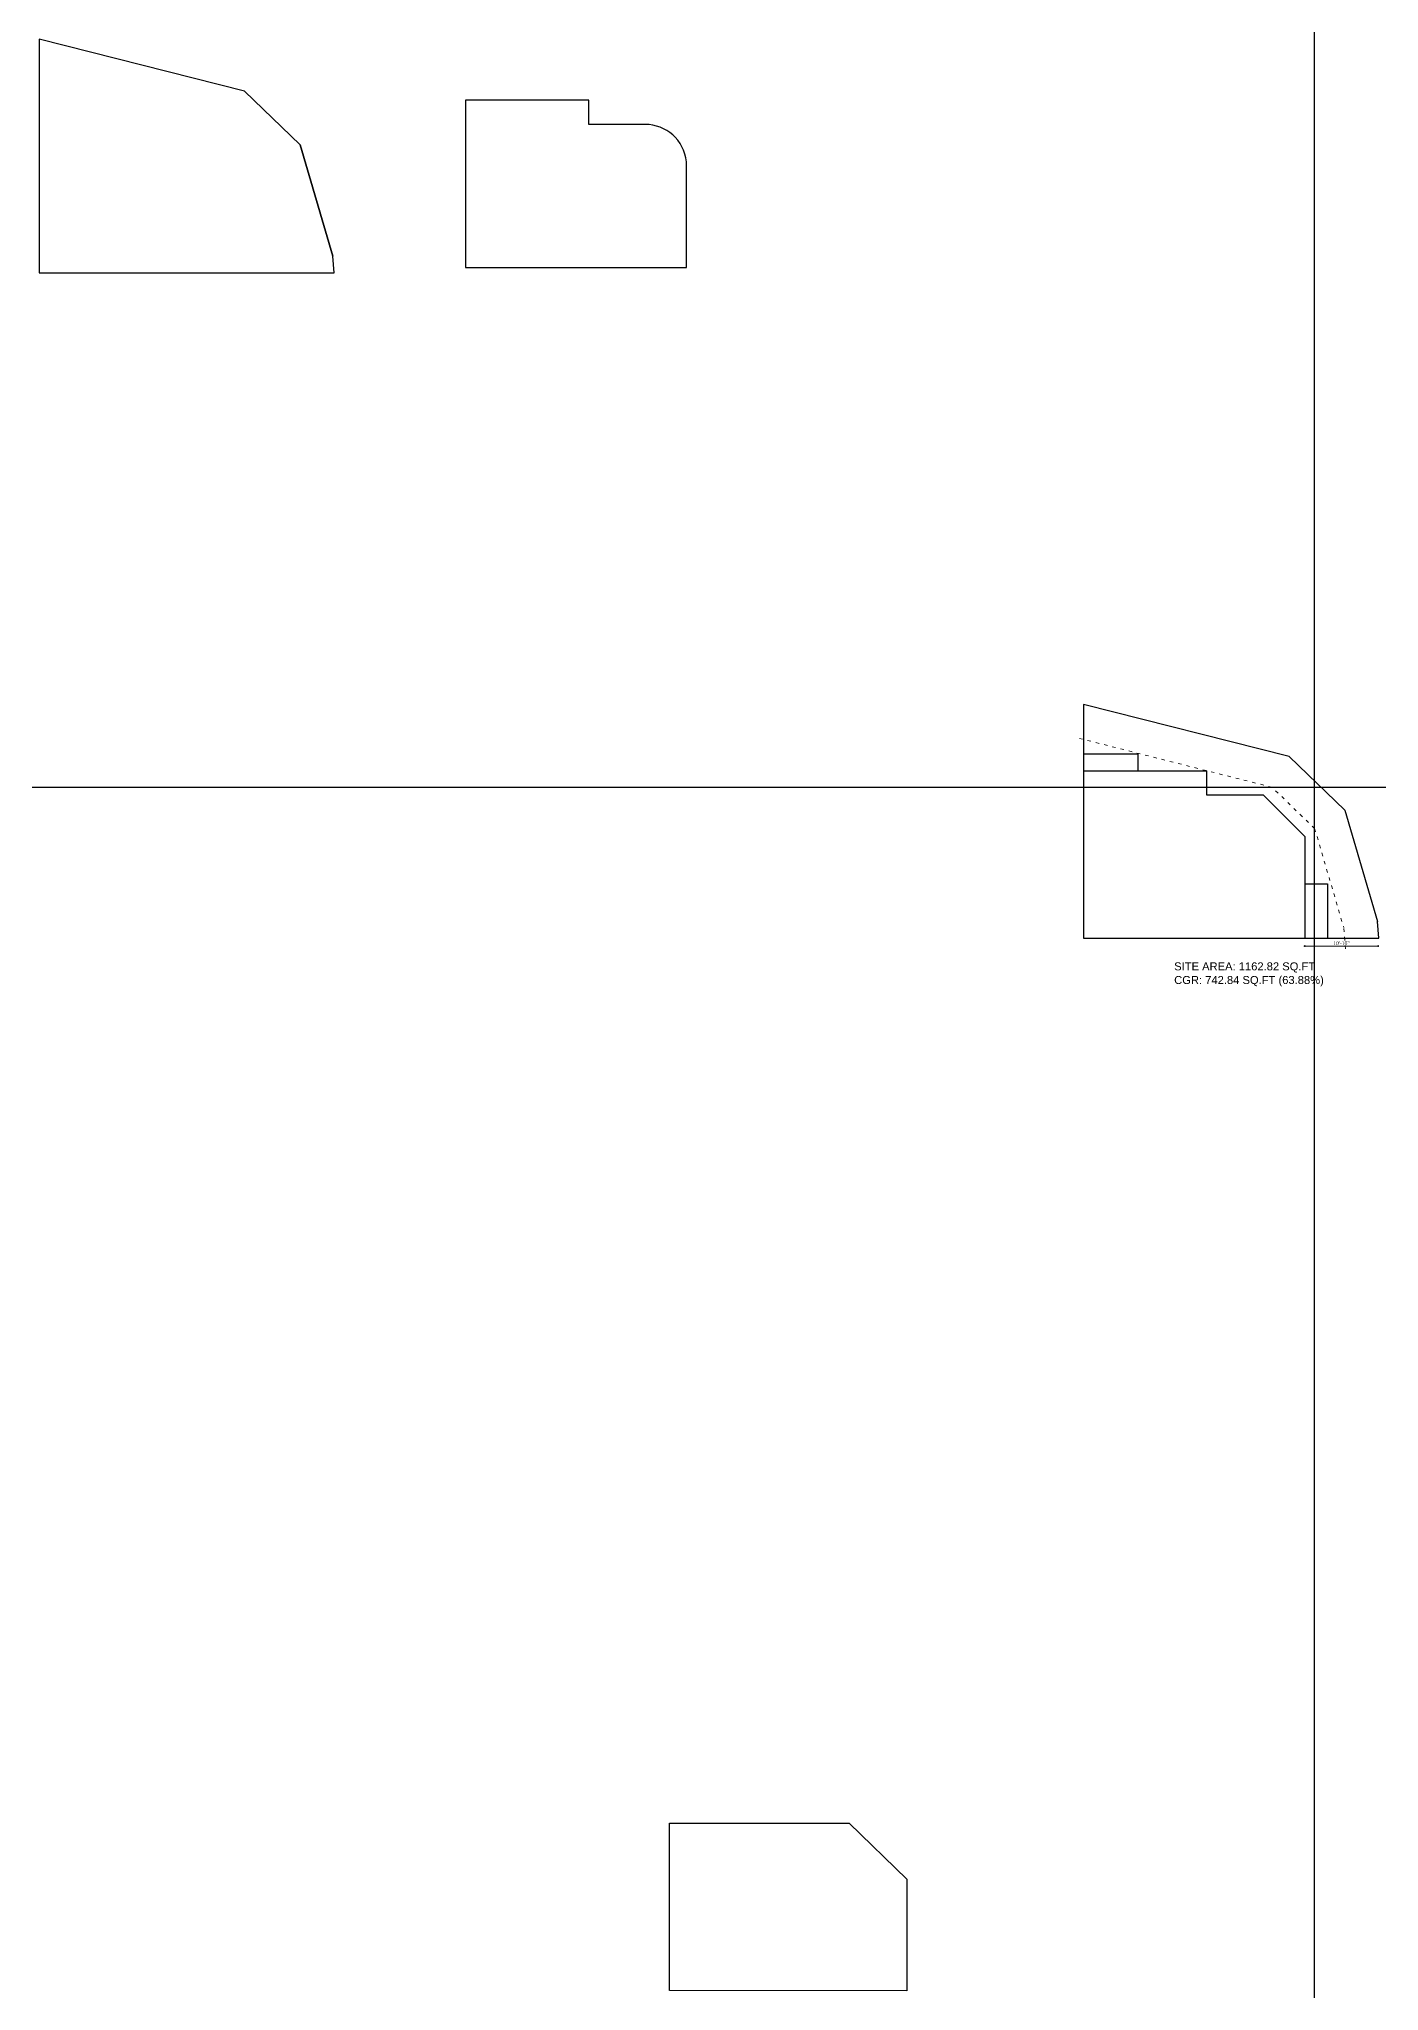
# Model space of a CAD drawing. Header units: inches. Extents: x 5914 to 162157, y -20538 to 282354.
# Drawn here: x 145191 to 147558, y -15328 to -11880 of the extents above; entities that cross this region are included whole.
import ezdxf

# ---------------------------------------------------------------- set-up
doc = ezdxf.new("R2010")
doc.units = ezdxf.units.IN
doc.header["$MEASUREMENT"] = 0
doc.header["$PDMODE"] = 99
doc.linetypes.add('ACAD_ISO03W100', pattern=[30, 12, -18])
for name, color, linetype, lineweight in [('Hatch', 254, 'Continuous', 9), ('HIDDEN RA', 253, 'ACAD_ISO03W100', 9), ('REINFORCEMENT RA', 1, 'Continuous', 30)]:
    doc.layers.add(name, color=color, linetype=linetype, lineweight=lineweight)
doc.layers.add('lettring', color=7, linetype='Continuous')
doc.styles.add('DIM', font='dutch.ttf')
doc.styles.get("Standard").update_dxf_attribs({"font": 'arial.ttf'})
doc.dimstyles.new('Copy of DIM 8', dxfattribs={"dimtxt": 6.5, "dimasz": 1, "dimexe": 6, "dimexo": 18, "dimgap": 1.6875, "dimtad": 1, "dimdec": 0, "dimzin": 3, "dimdsep": 46, "dimlunit": 4, "dimtxsty": 'DIM', "dimblk": 'dot 2', "dimcen": 0.09375, "dimse1": 1, "dimse2": 1, "dimclrd": 1, "dimclre": 1, "dimclrt": 256, "dimadec": 0, "dimazin": 0, "dimtfac": 0.75, "dimtdec": 0, "dimtix": 1, "dimtmove": 1, "dimatfit": 3, "dimldrblk": 'DOT', "dimfxl": 1, "dimtolj": 1, "dimtzin": 0, "dimlwd": 9, "dimlwe": 9, "dimarcsym": 0})

# ---------------------------------------------------------------- blocks, each defined once
blk = doc.blocks.new('dot1')
at = {"layer": 'Hatch'}
h = blk.add_hatch(color=256, dxfattribs=at)
edge = h.paths.add_edge_path()
edge.add_arc((0, 0), 1, 0, 360)
for p, q in [((3, 0), (-3, 0)), ((0, 3), (0, -3))]:
    blk.add_line(p, q, dxfattribs=at)
blk.add_circle((0, 0), 1, dxfattribs=at)
blk = doc.blocks.new('dot 2')
at = {"layer": 'Hatch', "xscale": 0.5, "yscale": 0.5, "zscale": 0.5}
blk.add_blockref('dot1', (0, 0), dxfattribs=at)
blk = doc.blocks.new('*D30')
at = {"layer": 'Defpoints', "color": 0, "transparency": 16777216}
for p in [(147427.3, -13468.5), (147556.9, -13468.5), (147427.3, -13482.7)]:
    blk.add_point(p, dxfattribs=at)
at = {"layer": 'lettring', "color": 1, "lineweight": 9, "transparency": 16777216}
blk.add_line((147555.9, -13482.7), (147428.3, -13482.7), dxfattribs=at)
at = {"layer": 'lettring', "color": 1, "lineweight": 9, "transparency": 16777216, "rotation": 180}
blk.add_blockref('dot 2', (147427.3, -13482.7), dxfattribs=at)
at = {"layer": 'lettring', "color": 1, "lineweight": 9, "transparency": 16777216}
blk.add_blockref('dot 2', (147556.9, -13482.7), dxfattribs=at)
at = {"layer": 'lettring', "transparency": 16777216, "insert": (147492.1, -13477.6), "char_height": 6.5, "attachment_point": 5, "style": 'DIM'}
blk.add_mtext('\\A1;10\'-10"', dxfattribs=at)
blk = doc.blocks.new('_Dot')
at = {"color": 0, "linetype": 'ByBlock', "lineweight": -2}
blk.add_line((-0.5, 0), (-1, 0), dxfattribs=at)
at = {"color": 0, "linetype": 'ByBlock', "const_width": 0.5}
blk.add_lwpolyline([(-0.25, 0, 1), (0.25, 0, 1)], format="xyb", close=True, dxfattribs=at)

msp = doc.modelspace()

# ---------------------------------------------------------------- linework, layer by layer
for p, q in [((147036.4, -13142.9), (147132.4, -13142.9)), ((147132.4, -13142.9), (147132.4, -13172.9)), ((147036.4, -13172.9), (147254.4, -13172.9)), ((147254.4, -13216), (147254.4, -13172.9)), ((147354.4, -13216), (147254.4, -13216)), ((147354.4, -13216), (147427.3, -13288.9)), ((147427.3, -13288.9), (147427.3, -13468.5)), ((147427.3, -13372.5), (147467.7, -13372.5)), ((147467.7, -13372.5), (147467.7, -13468.5))]:
    msp.add_line(p, q)
for p, direction in [((147444.7, -13274.9), (0, 1)), ((147369.2, -13202), (1, 0))]:
    msp.add_xline(p, direction)
msp.add_lwpolyline([(145944.1, -12283.8), (146335, -12283.8), (146335, -12104.1, 0.193397), (146314.7, -12053.7), (146310.7, -12049.8, 0.184481), (146262.1, -12031.3), (146162.1, -12031.3), (146162.1, -11988.1), (145944.1, -11988.1)], format="xyb", close=True)
at = {"layer": 'Defpoints'}
msp.add_lwpolyline([(146304.7, -15032.2), (146622.2, -15032.2), (146723.9, -15130.9), (146724.4, -15328.4), (146304.7, -15327.8), (146304.7, -15032.2)], dxfattribs=at)
at = {"layer": 'HIDDEN RA', "ltscale": 0.5}
for p, q in [((147369.2, -13202), (147021.6, -13113.9)), ((147444.7, -13274.9), (147369.2, -13202)), ((147444.7, -13274.9), (147496.2, -13450.1)), ((147499.2, -13487.5), (147496.2, -13450.1))]:
    msp.add_line(p, q, dxfattribs=at)
at = {"layer": 'REINFORCEMENT RA'}
for p, q in [((145553.8, -11972.4), (145190.8, -11880.4)), ((145190.8, -11880.4), (145190.8, -12293.2)), ((145652.2, -12067.3), (145553.8, -11972.4)), ((145652.2, -12067.3), (145709.9, -12263.8)), ((145712.3, -12293.2), (145709.9, -12263.8)), ((145190.8, -12293.2), (145712.3, -12293.2)), ((147399.4, -13147.8), (147036.4, -13055.7)), ((147036.4, -13055.7), (147036.4, -13468.5)), ((147497.8, -13242.7), (147399.4, -13147.8)), ((147497.8, -13242.7), (147555.5, -13439.1)), ((147557.9, -13468.5), (147555.5, -13439.1)), ((147036.4, -13468.5), (147557.9, -13468.5))]:
    msp.add_line(p, q, dxfattribs=at)
msp.add_lwpolyline([(145652.2, -12067.3), (145553.8, -11972.4), (145190.8, -11880.4), (145190.8, -12293.2), (145712.3, -12293.2), (145709.9, -12263.8)], close=True, dxfattribs=at)

# ---------------------------------------------------------------- texts
at = {"char_height": 14.133, "attachment_point": 1}
for s, insert in [('SITE AREA: 1162.82 SQ.FT', (147196.5, -13511.4)), ('CGR: 742.84 SQ.FT (63.88%)', (147196.5, -13535.5))]:
    msp.add_mtext_dynamic_manual_height_columns(s, width=354.064, gutter_width=70.7, heights=[0], dxfattribs=dict(at, insert=insert))

# ---------------------------------------------------------------- dimensions: what is measured, and where the dimension line sits
at = {"layer": 'lettring'}
dim = msp.add_linear_dim(base=(147427.3, -13482.7), p1=(147556.9, -13468.5), p2=(147427.3, -13468.5), dimstyle='Copy of DIM 8', dxfattribs=at)
dim.commit()
dim.dimension.update_dxf_attribs({"geometry": '*D30', "text_midpoint": (147492.1, -13477.6)})

doc.saveas('drawing.dxf')
